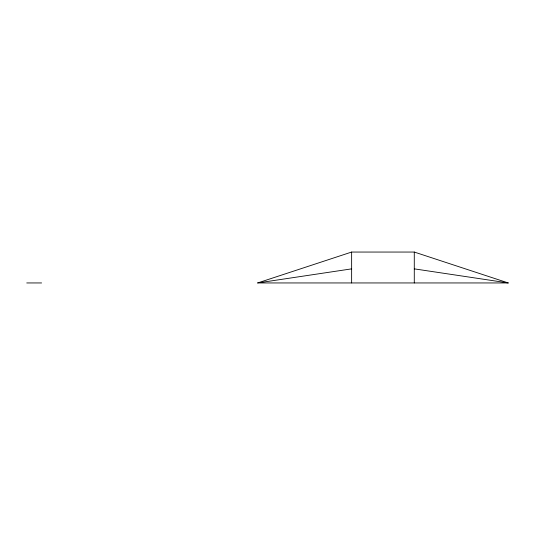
<?xml version="1.0" encoding="UTF-8"?>
<svg xmlns="http://www.w3.org/2000/svg" width="535" height="535" viewBox="0 0 535 535"><rect width="100%" height="100%" fill="white"/><g stroke="black" fill="none" stroke-linecap="round" stroke-linejoin="round"><path stroke-width="0.8" d="M257.663 282.948L351.635 252.052L414.284 252.052L508.25 282.948L257.663 282.948L351.635 268.864M26.75 282.948L41.596 282.948M414.284 268.864L508.25 282.948M414.284 252.052L414.284 282.948M351.635 252.052L351.635 282.948"/></g></svg>
